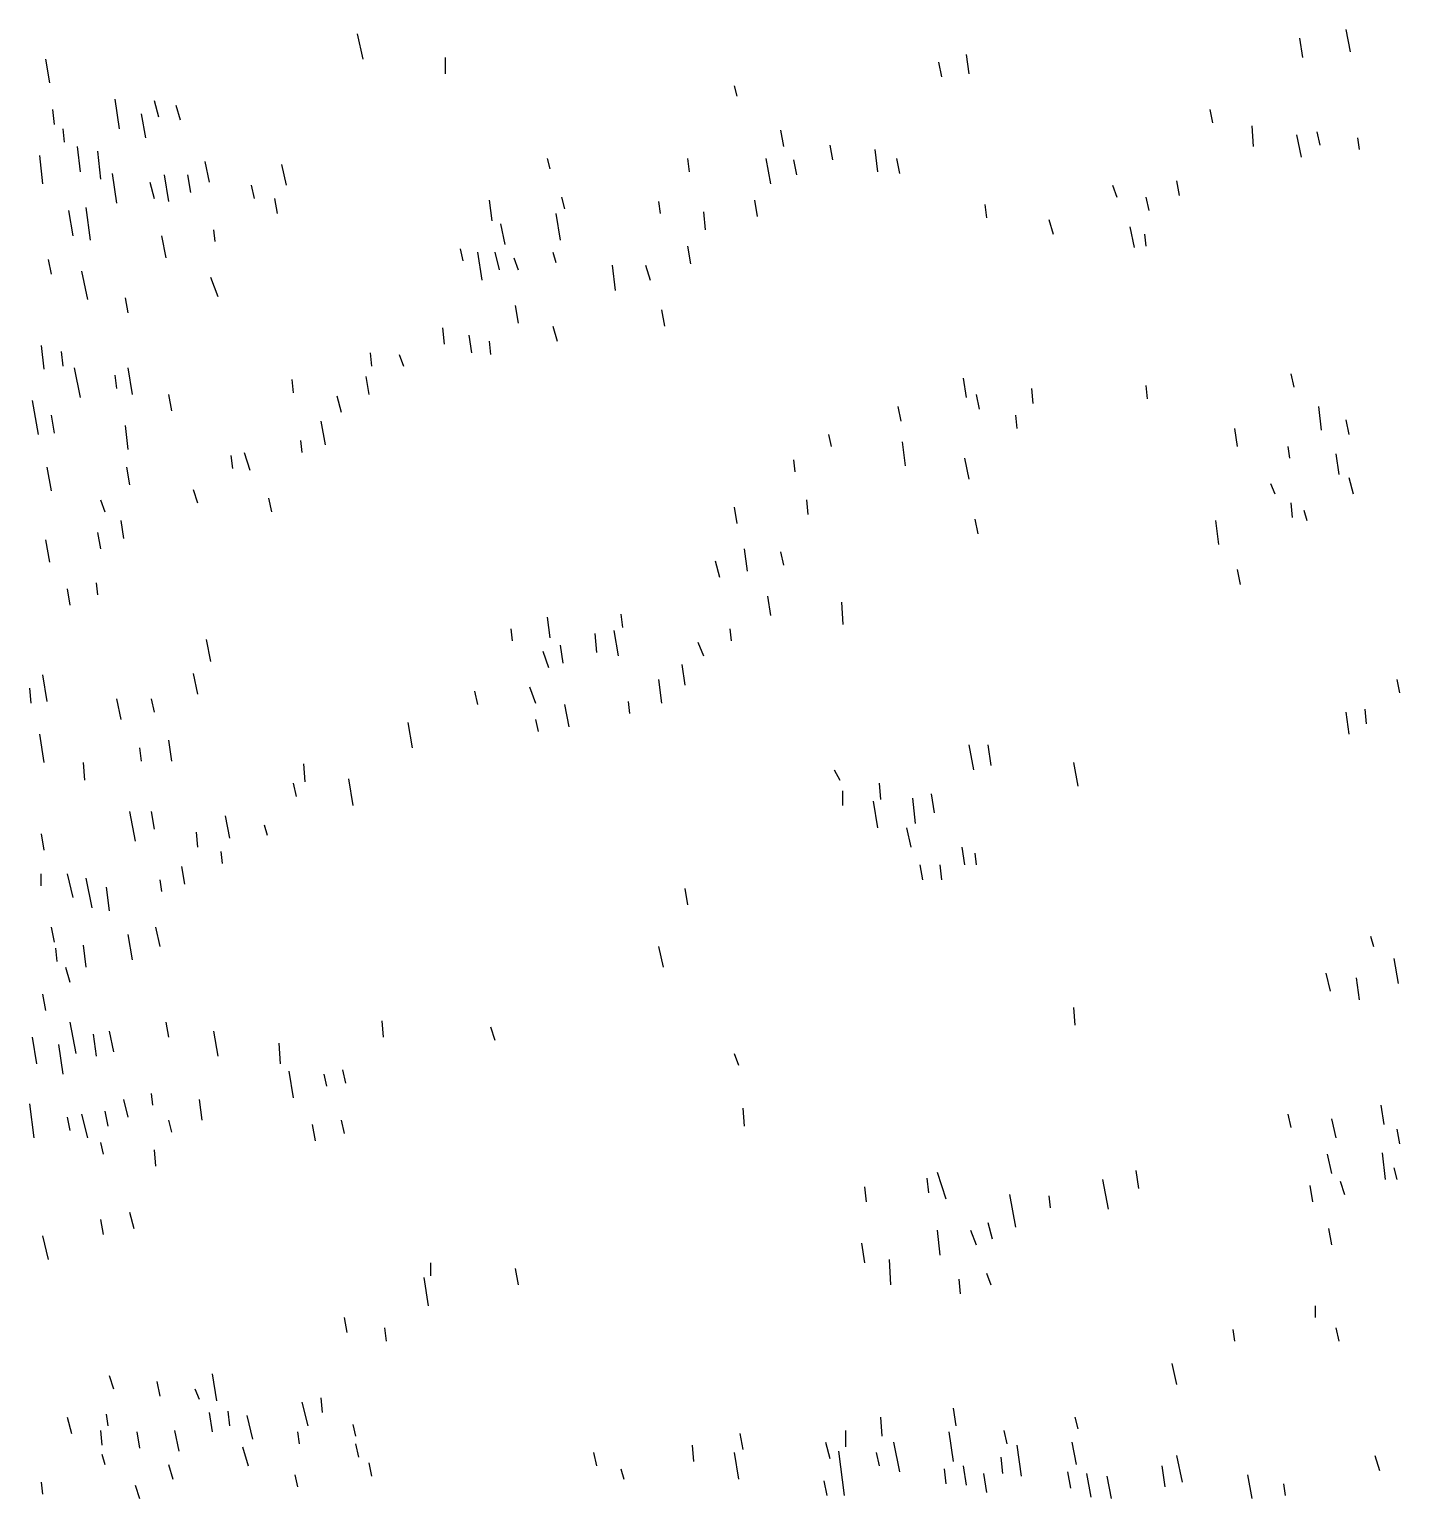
# Model space of a CAD drawing. Header units: inches. Extents: x 694000 to 694173, y 2178000 to 2178186.
import ezdxf

# ---------------------------------------------------------------- set-up
doc = ezdxf.new("R2010")
doc.units = ezdxf.units.IN
doc.header["$MEASUREMENT"] = 0

msp = doc.modelspace()

# ---------------------------------------------------------------- linework, layer by layer
for points in [[(694041.52, 2178184.96), (694042.26, 2178181.78)], [(694160.43, 2178184.4), (694160.79, 2178181.97)], [(694166.28, 2178185.52), (694166.83, 2178182.71)], [(694118.35, 2178182.34), (694118.72, 2178179.91)], [(694002.2, 2178181.78), (694002.74, 2178178.78)], [(694052.68, 2178179.91), (694052.68, 2178181.97)], [(694114.88, 2178181.4), (694115.24, 2178179.53)], [(694010.98, 2178176.72), (694011.52, 2178172.98)], [(694089.09, 2178178.41), (694089.45, 2178177.1)], [(694003.11, 2178175.41), (694003.29, 2178173.54)], [(694014.27, 2178174.85), (694014.82, 2178171.86)], [(694015.91, 2178176.54), (694016.46, 2178174.48)], [(694018.66, 2178175.98), (694019.21, 2178174.1)], [(694149.09, 2178175.41), (694149.45, 2178173.73)], [(694004.39, 2178172.98), (694004.57, 2178171.29)], [(694154.39, 2178173.35), (694154.57, 2178170.73)], [(694094.94, 2178172.79), (694095.3, 2178170.73)], [(694160.06, 2178172.23), (694160.61, 2178169.42)], [(694162.62, 2178172.61), (694162.99, 2178170.92)], [(694167.74, 2178171.86), (694167.93, 2178170.36)], [(694001.46, 2178169.61), (694001.83, 2178166.05)], [(694006.22, 2178170.73), (694006.59, 2178167.55)], [(694008.78, 2178170.17), (694009.15, 2178166.61)], [(694101.16, 2178170.92), (694101.52, 2178169.05)], [(694106.83, 2178170.36), (694107.2, 2178167.55)], [(694022.32, 2178168.86), (694022.87, 2178166.24)], [(694032.01, 2178168.49), (694032.56, 2178165.87)], [(694065.49, 2178169.24), (694065.85, 2178167.93)], [(694083.23, 2178169.24), (694083.41, 2178167.55)], [(694093.11, 2178169.24), (694093.66, 2178166.05)], [(694096.59, 2178169.05), (694096.95, 2178167.18)], [(694109.57, 2178169.24), (694109.94, 2178167.36)], [(694010.61, 2178167.36), (694011.16, 2178163.62)], [(694015.37, 2178166.24), (694015.91, 2178164.18)], [(694017.2, 2178167.18), (694017.74, 2178163.81)], [(694020.12, 2178167.18), (694020.49, 2178164.93)], [(694028.17, 2178165.87), (694028.54, 2178164.18)], [(694136.83, 2178165.87), (694137.38, 2178164.37)], [(694144.88, 2178166.43), (694145.24, 2178164.56)], [(694031.1, 2178164.18), (694031.46, 2178162.31)], [(694058.17, 2178163.99), (694058.54, 2178161.37)], [(694067.32, 2178164.37), (694067.68, 2178162.87)], [(694079.57, 2178163.81), (694079.76, 2178162.31)], [(694091.65, 2178163.99), (694092.01, 2178161.93)], [(694141.04, 2178164.37), (694141.4, 2178162.68)], [(694005.12, 2178162.68), (694005.67, 2178159.5)], [(694007.32, 2178163.06), (694007.87, 2178158.94)], [(694066.59, 2178162.31), (694067.13, 2178158.94)], [(694085.24, 2178162.5), (694085.43, 2178160.25)], [(694120.73, 2178163.43), (694120.91, 2178161.75)], [(694023.41, 2178160.25), (694023.6, 2178158.75)], [(694059.63, 2178161), (694060.18, 2178158.38)], [(694128.78, 2178161.56), (694129.33, 2178159.69)], [(694139.02, 2178160.62), (694139.57, 2178158)], [(694016.83, 2178159.5), (694017.38, 2178156.69)], [(694083.23, 2178158.19), (694083.6, 2178155.94)], [(694140.85, 2178159.69), (694141.04, 2178158.19)], [(694002.56, 2178156.51), (694002.93, 2178154.63)], [(694054.51, 2178157.82), (694054.88, 2178156.32)], [(694056.71, 2178157.44), (694057.26, 2178153.88)], [(694058.9, 2178157.44), (694059.45, 2178155.2)], [(694061.28, 2178156.69), (694061.83, 2178155.2)], [(694066.22, 2178157.44), (694066.59, 2178156.13)], [(694006.77, 2178155.01), (694007.5, 2178151.45)], [(694073.72, 2178155.76), (694074.09, 2178152.57)], [(694077.93, 2178155.76), (694078.48, 2178153.88)], [(694023.05, 2178154.26), (694023.96, 2178151.83)], [(694012.26, 2178151.64), (694012.62, 2178149.77)], [(694061.46, 2178150.7), (694061.83, 2178148.46)], [(694079.94, 2178150.14), (694080.3, 2178148.08)], [(694052.32, 2178147.89), (694052.5, 2178145.83)], [(694066.22, 2178148.08), (694066.77, 2178146.21)], [(694001.65, 2178145.65), (694002.01, 2178142.65)], [(694055.61, 2178146.96), (694055.98, 2178144.71)], [(694058.17, 2178146.21), (694058.35, 2178144.52)], [(694004.21, 2178144.9), (694004.39, 2178143.03)], [(694043.17, 2178144.71), (694043.35, 2178143.03)], [(694046.83, 2178144.52), (694047.38, 2178143.03)], [(694005.85, 2178142.84), (694006.59, 2178139.1)], [(694010.98, 2178141.9), (694011.16, 2178140.22)], [(694012.62, 2178142.84), (694013.17, 2178139.47)], [(694042.62, 2178141.72), (694042.99, 2178139.47)], [(694117.99, 2178141.53), (694118.35, 2178139.1)], [(694159.33, 2178142.09), (694159.7, 2178140.41)], [(694033.29, 2178141.34), (694033.48, 2178139.66)], [(694126.59, 2178140.22), (694126.77, 2178138.35)], [(694141.04, 2178140.59), (694141.22, 2178138.91)], [(694000.55, 2178138.72), (694001.28, 2178134.42)], [(694017.74, 2178139.47), (694018.11, 2178137.41)], [(694038.96, 2178139.28), (694039.51, 2178137.22)], [(694109.76, 2178137.97), (694110.12, 2178136.1)], [(694119.63, 2178139.47), (694120, 2178137.6)], [(694162.8, 2178137.97), (694163.17, 2178134.98)], [(694002.93, 2178136.85), (694003.29, 2178134.6)], [(694036.95, 2178136.1), (694037.5, 2178133.1)], [(694124.57, 2178136.85), (694124.76, 2178135.16)], [(694166.28, 2178136.29), (694166.65, 2178134.42)], [(694012.26, 2178135.54), (694012.62, 2178132.54)], [(694100.98, 2178134.42), (694101.34, 2178132.92)], [(694152.2, 2178135.16), (694152.56, 2178132.92)], [(694034.39, 2178133.67), (694034.57, 2178132.17)], [(694110.3, 2178133.48), (694110.67, 2178130.48)], [(694158.96, 2178132.92), (694159.15, 2178131.42)], [(694025.61, 2178131.79), (694025.79, 2178130.11)], [(694027.26, 2178132.17), (694027.99, 2178129.92)], [(694096.59, 2178131.23), (694096.77, 2178129.73)], [(694118.17, 2178131.42), (694118.72, 2178128.8)], [(694165, 2178131.98), (694165.37, 2178129.36)], [(694002.38, 2178130.3), (694002.93, 2178127.3)], [(694012.44, 2178130.3), (694012.8, 2178128.05)], [(694166.65, 2178128.99), (694167.2, 2178126.93)], [(694020.85, 2178127.49), (694021.4, 2178125.8)], [(694156.77, 2178128.24), (694157.32, 2178126.93)], [(694009.15, 2178126.18), (694009.7, 2178124.68)], [(694030.37, 2178126.37), (694030.73, 2178124.68)], [(694089.09, 2178125.24), (694089.45, 2178123.18)], [(694098.23, 2178126.18), (694098.41, 2178124.31)], [(694159.33, 2178125.8), (694159.51, 2178123.93)], [(694160.98, 2178124.87), (694161.34, 2178123.56)], [(694011.71, 2178123.56), (694012.07, 2178121.31)], [(694119.45, 2178123.74), (694119.82, 2178121.87)], [(694149.82, 2178123.56), (694150.18, 2178120.56)], [(694002.2, 2178121.12), (694002.74, 2178118.32)], [(694008.78, 2178122.06), (694009.15, 2178120)], [(694090.37, 2178120), (694090.73, 2178117.19)], [(694094.94, 2178119.63), (694095.3, 2178117.94)], [(694086.71, 2178118.5), (694087.26, 2178116.44)], [(694152.56, 2178117.38), (694152.93, 2178115.51)], [(694008.6, 2178115.69), (694008.78, 2178114.2)], [(694004.94, 2178114.95), (694005.3, 2178112.89)], [(694093.29, 2178114.01), (694093.66, 2178111.58)], [(694102.62, 2178113.26), (694102.8, 2178110.45)], [(694065.49, 2178111.39), (694065.85, 2178108.77)], [(694074.82, 2178111.76), (694075, 2178110.08)], [(694022.5, 2178108.58), (694023.05, 2178105.77)], [(694060.91, 2178109.89), (694061.1, 2178108.39)], [(694071.52, 2178109.33), (694071.71, 2178106.9)], [(694073.9, 2178109.7), (694074.45, 2178106.52)], [(694084.51, 2178108.21), (694085.24, 2178106.52)], [(694088.54, 2178109.89), (694088.72, 2178108.39)], [(694064.94, 2178107.08), (694065.67, 2178105.02)], [(694067.13, 2178107.83), (694067.5, 2178105.59)], [(694082.5, 2178105.4), (694082.87, 2178102.78)], [(694001.83, 2178104.09), (694002.38, 2178100.72)], [(694020.85, 2178104.27), (694021.4, 2178101.65)], [(694063.29, 2178102.59), (694064.02, 2178100.53)], [(694079.57, 2178103.53), (694079.94, 2178100.53)], [(694172.68, 2178103.53), (694173.05, 2178101.84)], [(694000.18, 2178102.4), (694000.37, 2178100.53)], [(694011.16, 2178101.09), (694011.71, 2178098.47)], [(694015.55, 2178101.09), (694015.91, 2178099.41)], [(694056.34, 2178102.03), (694056.71, 2178100.34)], [(694075.73, 2178100.72), (694075.91, 2178099.22)], [(694067.68, 2178100.34), (694068.23, 2178097.54)], [(694166.28, 2178099.41), (694166.65, 2178096.6)], [(694168.66, 2178099.78), (694168.84, 2178097.91)], [(694047.93, 2178098.1), (694048.48, 2178094.91)], [(694064.02, 2178098.47), (694064.39, 2178096.97)], [(694001.46, 2178096.6), (694002.01, 2178093.04)], [(694017.74, 2178095.85), (694018.11, 2178093.23)], [(694118.72, 2178095.29), (694119.27, 2178092.11)], [(694121.1, 2178095.29), (694121.46, 2178092.67)], [(694014.09, 2178094.91), (694014.27, 2178093.23)], [(694006.95, 2178093.04), (694007.13, 2178090.8)], [(694034.76, 2178092.86), (694034.94, 2178090.61)], [(694101.71, 2178092.11), (694102.44, 2178090.8)], [(694131.89, 2178093.04), (694132.44, 2178090.05)], [(694033.48, 2178090.42), (694033.84, 2178088.74)], [(694040.43, 2178090.98), (694040.98, 2178087.61)], [(694107.38, 2178090.42), (694107.56, 2178088.36)], [(694102.8, 2178087.61), (694102.8, 2178089.49)], [(694106.65, 2178088.17), (694107.2, 2178084.81)], [(694111.59, 2178088.55), (694111.95, 2178085.37)], [(694113.96, 2178089.11), (694114.33, 2178086.68)], [(694012.8, 2178086.86), (694013.54, 2178083.12)], [(694015.55, 2178086.86), (694015.91, 2178084.62)], [(694024.88, 2178086.3), (694025.43, 2178083.49)], [(694001.65, 2178084.06), (694002.01, 2178082)], [(694021.22, 2178084.24), (694021.4, 2178082.37)], [(694029.82, 2178085.18), (694030.18, 2178083.87)], [(694110.85, 2178084.81), (694111.4, 2178082.37)], [(694117.8, 2178082.37), (694118.17, 2178080.12)], [(694024.33, 2178081.81), (694024.51, 2178080.31)], [(694119.45, 2178081.62), (694119.63, 2178080.12)], [(694001.65, 2178077.5), (694001.65, 2178079)], [(694004.94, 2178079), (694005.67, 2178076.01)], [(694019.39, 2178079.94), (694019.76, 2178077.69)], [(694112.5, 2178080.12), (694112.87, 2178078.25)], [(694115.06, 2178080.12), (694115.24, 2178078.25)], [(694007.32, 2178078.44), (694008.05, 2178074.7)], [(694009.88, 2178077.32), (694010.24, 2178074.32)], [(694016.65, 2178078.25), (694016.83, 2178076.76)], [(694082.87, 2178077.13), (694083.23, 2178075.07)], [(694002.93, 2178072.26), (694003.29, 2178070.39)], [(694012.62, 2178071.33), (694013.17, 2178068.14)], [(694016.1, 2178072.26), (694016.65, 2178069.83)], [(694169.39, 2178071.14), (694169.76, 2178069.83)], [(694003.48, 2178069.64), (694003.66, 2178067.96)], [(694006.95, 2178070.02), (694007.32, 2178067.21)], [(694079.57, 2178069.83), (694080.12, 2178067.21)], [(694172.32, 2178068.33), (694172.87, 2178065.15)], [(694004.76, 2178067.21), (694005.3, 2178065.34)], [(694163.72, 2178066.46), (694164.27, 2178064.21)], [(694167.56, 2178065.9), (694167.93, 2178063.09)], [(694001.83, 2178063.84), (694002.2, 2178061.78)], [(694131.89, 2178062.15), (694132.07, 2178059.91)], [(694005.3, 2178060.28), (694006.04, 2178056.35)], [(694017.38, 2178060.28), (694017.74, 2178058.41)], [(694044.63, 2178060.47), (694044.82, 2178058.41)], [(694000.55, 2178058.41), (694001.1, 2178055.04)], [(694008.23, 2178058.78), (694008.6, 2178055.98)], [(694010.24, 2178059.16), (694010.79, 2178056.54)], [(694023.41, 2178059.16), (694023.96, 2178055.98)], [(694058.35, 2178059.72), (694058.9, 2178058.03)], [(694003.84, 2178057.47), (694004.39, 2178053.73)], [(694031.65, 2178057.66), (694031.83, 2178055.04)], [(694089.09, 2178056.35), (694089.63, 2178054.85)], [(694032.93, 2178054.1), (694033.48, 2178050.73)], [(694037.32, 2178053.73), (694037.68, 2178052.23)], [(694039.7, 2178054.29), (694040.06, 2178052.61)], [(694015.55, 2178051.29), (694015.73, 2178049.8)], [(694000.18, 2178049.98), (694000.73, 2178045.68)], [(694009.7, 2178049.05), (694010.06, 2178047.18)], [(694012.07, 2178050.55), (694012.62, 2178048.3)], [(694021.59, 2178050.55), (694021.95, 2178047.93)], [(694090.18, 2178049.42), (694090.37, 2178047.18)], [(694170.67, 2178049.8), (694171.04, 2178047.36)], [(694004.94, 2178048.3), (694005.3, 2178046.61)], [(694006.77, 2178048.67), (694007.5, 2178045.68)], [(694017.74, 2178047.93), (694018.11, 2178046.43)], [(694035.85, 2178047.36), (694036.22, 2178045.3)], [(694039.51, 2178047.93), (694039.88, 2178046.24)], [(694158.96, 2178048.67), (694159.33, 2178046.99)], [(694164.45, 2178048.11), (694165, 2178045.68)], [(694009.15, 2178045.12), (694009.51, 2178043.62)], [(694172.68, 2178046.8), (694173.05, 2178044.93)], [(694015.91, 2178044.18), (694016.1, 2178042.12)], [(694163.9, 2178043.62), (694164.45, 2178041.19)], [(694170.85, 2178043.81), (694171.22, 2178040.44)], [(694139.76, 2178041.56), (694140.12, 2178039.31)], [(694172.32, 2178041.93), (694172.68, 2178040.44)], [(694113.41, 2178040.62), (694113.6, 2178038.75)], [(694114.7, 2178041.37), (694115.79, 2178038)], [(694135.55, 2178040.44), (694136.28, 2178036.69)], [(694161.71, 2178039.69), (694162.07, 2178037.63)], [(694165.55, 2178040.25), (694166.1, 2178038.56)], [(694105.55, 2178039.5), (694105.73, 2178037.63)], [(694123.84, 2178038.56), (694124.57, 2178034.45)], [(694128.78, 2178038.38), (694128.96, 2178036.88)], [(694012.8, 2178036.32), (694013.35, 2178034.26)], [(694009.15, 2178035.38), (694009.51, 2178033.51)], [(694114.7, 2178034.07), (694115.06, 2178030.89)], [(694118.9, 2178034.07), (694119.63, 2178032.2)], [(694121.1, 2178035.01), (694121.65, 2178032.95)], [(694164.09, 2178034.26), (694164.45, 2178032.2)], [(694001.83, 2178033.32), (694002.56, 2178030.33)], [(694105.18, 2178032.39), (694105.55, 2178029.95)], [(694108.66, 2178030.33), (694108.84, 2178027.15)], [(694050.85, 2178028.27), (694050.85, 2178029.95)], [(694061.46, 2178029.2), (694061.83, 2178027.15)], [(694120.91, 2178028.64), (694121.46, 2178027.15)], [(694049.94, 2178028.08), (694050.49, 2178024.52)], [(694117.44, 2178027.89), (694117.62, 2178026.02)], [(694039.88, 2178023.03), (694040.24, 2178021.15)], [(694162.44, 2178023.03), (694162.44, 2178024.52)], [(694045, 2178021.72), (694045.18, 2178020.03)], [(694152.01, 2178021.53), (694152.2, 2178020.03)], [(694165, 2178021.72), (694165.37, 2178020.03)], [(694010.24, 2178015.73), (694010.79, 2178014.04)], [(694023.23, 2178015.91), (694023.78, 2178012.54)], [(694144.33, 2178017.22), (694144.88, 2178014.6)], [(694016.28, 2178014.98), (694016.65, 2178013.1)], [(694021.04, 2178014.04), (694021.59, 2178012.73)], [(694034.57, 2178012.36), (694035.3, 2178009.36)], [(694036.95, 2178012.92), (694037.13, 2178011.05)], [(694004.94, 2178010.48), (694005.49, 2178008.42)], [(694009.88, 2178010.86), (694010.06, 2178009.36)], [(694022.87, 2178011.05), (694023.23, 2178008.61)], [(694025.24, 2178011.23), (694025.43, 2178009.36)], [(694027.62, 2178010.67), (694028.35, 2178007.68)], [(694107.56, 2178010.48), (694107.74, 2178008.05)], [(694116.71, 2178011.61), (694117.07, 2178009.36)], [(694132.07, 2178010.48), (694132.44, 2178008.99)], [(694009.15, 2178008.8), (694009.33, 2178006.93)], [(694013.72, 2178008.61), (694014.09, 2178006.55)], [(694018.48, 2178008.8), (694019.02, 2178006.18)], [(694034.02, 2178008.61), (694034.21, 2178007.11)], [(694040.98, 2178009.55), (694041.34, 2178008.05)], [(694089.82, 2178008.42), (694090.18, 2178006.37)], [(694103.17, 2178006.74), (694103.17, 2178008.8)], [(694116.16, 2178008.61), (694116.71, 2178004.87)], [(694123.11, 2178008.8), (694123.48, 2178007.11)], [(694027.07, 2178006.74), (694027.8, 2178004.31)], [(694041.34, 2178007.11), (694041.71, 2178005.43)], [(694083.78, 2178006.93), (694083.96, 2178004.87)], [(694100.61, 2178007.3), (694101.16, 2178005.24)], [(694102.26, 2178006.18), (694102.99, 2178000.56)], [(694109.21, 2178007.3), (694109.94, 2178003.56)], [(694124.76, 2178006.93), (694125.3, 2178003)], [(694131.71, 2178007.3), (694132.26, 2178004.49)], [(694009.33, 2178005.8), (694009.7, 2178004.49)], [(694017.74, 2178004.49), (694018.29, 2178002.62)], [(694042.99, 2178004.68), (694043.35, 2178003)], [(694071.34, 2178005.99), (694071.71, 2178004.31)], [(694089.09, 2178005.99), (694089.63, 2178002.62)], [(694107.01, 2178005.99), (694107.38, 2178004.31)], [(694122.74, 2178005.43), (694122.93, 2178003.37)], [(694144.88, 2178005.62), (694145.61, 2178002.25)], [(694169.94, 2178005.62), (694170.49, 2178003.74)], [(694033.66, 2178003.18), (694034.02, 2178001.68)], [(694074.82, 2178003.93), (694075.18, 2178002.62)], [(694115.61, 2178003.93), (694115.79, 2178002.06)], [(694117.99, 2178004.31), (694118.35, 2178001.87)], [(694120.55, 2178003.37), (694120.91, 2178000.94)], [(694131.16, 2178003.56), (694131.52, 2178001.5)], [(694133.54, 2178003.37), (694134.09, 2178000.37)], [(694136.1, 2178003), (694136.65, 2178000.19)], [(694143.05, 2178004.31), (694143.41, 2178001.68)], [(694153.84, 2178003.18), (694154.39, 2178000.19)], [(694001.65, 2178002.25), (694001.83, 2178000.75)], [(694013.54, 2178001.87), (694014.09, 2178000.19)], [(694100.43, 2178002.43), (694100.79, 2178000.56)], [(694158.41, 2178002.06), (694158.6, 2178000.56)]]:
    msp.add_lwpolyline(points)

doc.saveas('drawing.dxf')
